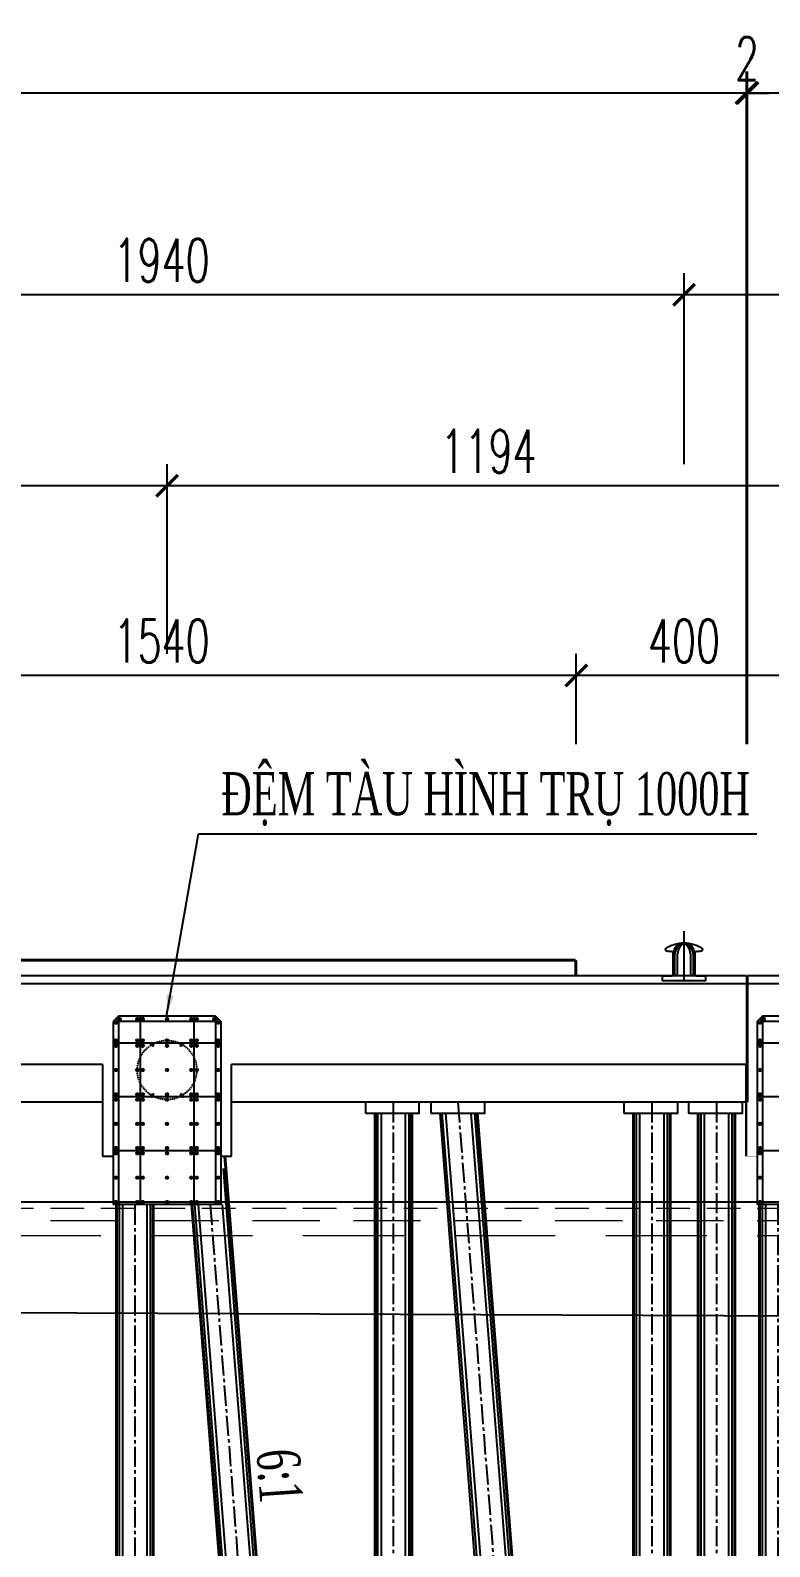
# Model space of a CAD drawing. Extents: x -57534 to 10615, y -13723 to 96319.
# Drawn here: x -18704 to -17331, y 40036 to 42854 of the extents above; entities that cross this region are included whole.
import ezdxf
from ezdxf.enums import TextEntityAlignment as Align

# ---------------------------------------------------------------- set-up
doc = ezdxf.new("R2010")
doc.units = 0
doc.header["$LTSCALE"] = 5
doc.header["$MEASUREMENT"] = 0
for name, pattern in [('CENTER', [2, 1.25, -0.25, 0.25, -0.25]), ('CENTER2', [1.125, 0.75, -0.125, 0.125, -0.125]), ('HIDDEN', [0.375, 0.25, -0.125])]:
    doc.linetypes.add(name, pattern=pattern)
doc.layers.get('0').update_dxf_attribs({"linetype": 'CONTINUOUS'})
doc.layers.get('DEFPOINTS').update_dxf_attribs({"linetype": 'CONTINUOUS'})
for name, color, linetype in [('1', 1, 'CONTINUOUS'), ('BELT', 6, 'CONTINUOUS'), ('BORDER', 2, 'CONTINUOUS'), ('CENTER', 9, 'CENTER2'), ('COBAN', 2, 'CONTINUOUS'), ('DIMENSION', 4, 'CONTINUOUS'), ('GCS', 5, 'CONTINUOUS'), ('HAOCN', 11, 'CONTINUOUS'), ('HATCH', 7, 'CONTINUOUS'), ('HIDDEN', 4, 'HIDDEN'), ('Net tim', 6, 'CONTINUOUS'), ('PAD', 6, 'CONTINUOUS'), ('PART', 3, 'CONTINUOUS'), ('TEXT', 3, 'CONTINUOUS'), ('TIM', 8, 'CENTER')]:
    doc.layers.add(name, color=color, linetype=linetype)
doc.layers.add('KHUAT', color=235, linetype='HIDDEN', lineweight=18)
doc.styles.add('DIM', font='romans.shx', dxfattribs={"width": 0.65})
doc.styles.add('THUONG', font='vntimeh.shx', dxfattribs={"width": 0.65})
doc.dimstyles.new('400.Ph', dxfattribs={"dimscale": 400, "dimtxt": 0.2, "dimasz": 0.1, "dimexe": 0.1, "dimexo": 0.1, "dimgap": 0.06, "dimtad": 1, "dimdec": 0, "dimzin": 0, "dimdsep": 46, "dimtxsty": 'DIM', "dimblk": 'ARCHTICK', "dimcen": 0.15, "dimdle": 0.1, "dimclrd": 256, "dimclre": 7, "dimclrt": 6, "dimadec": 0, "dimazin": 0, "dimtfac": 1, "dimtdec": 0, "dimtix": 1, "dimtmove": 0, "dimatfit": 3, "dimfxl": 1, "dimtolj": 1, "dimtzin": 0, "dimarcsym": 0})

# ---------------------------------------------------------------- blocks, each defined once
blk = doc.blocks.new('D7002')
at = {"layer": 'BORDER'}
for p, q in [((-35.00000000000546, -189.9999999308129), (-35.00000000002183, -1414.999999930842)), ((35.00000000000546, -189.9999999308129), (35.00000000003274, -1414.999999930842))]:
    blk.add_line(p, q, dxfattribs=at)
at = {"layer": 'CENTER', "ltscale": 10}
blk.add_line((0, -189.9999999308129), (7.276e-12, -4000), dxfattribs=at)
at = {"layer": 'HATCH'}
for p, q in [((-33.03129893709047, -189.9999999308129), (-33.03129893712503, -1414.999999930842)), ((-29, -189.9999999308129), (-29, -1414.999999930842)), ((-22.45305159437521, -189.9999999308129), (-22.45305159433883, -1414.999999930842)), ((22.45305159437703, -189.9999999308129), (22.45305159434975, -1414.999999930842)), ((29, -189.9999999308129), (29, -1414.999999930842)), ((33.03129893709229, -189.9999999308129), (33.03129893709411, -1414.999999930842))]:
    blk.add_line(p, q, dxfattribs=at)
blk = doc.blocks.new('MD PD1')
at = {"layer": 'COBAN'}
for p, q in [((3755.946194449656, 562.729182114097), (-3787.053805548975, 562.729182114097)), ((-3787.053805548975, 562.729182114097), (-3787.053805548975, 327.7291821141044)), ((3755.946194449656, 547.729182114097), (-3787.053805548975, 547.729182114097))]:
    blk.add_line(p, q, dxfattribs=at)
at = {"layer": 'COBAN', "const_width": 1}
blk.add_lwpolyline([(-3791.053805539668, 397.729182114097), (-3791.053805539668, 227.7291821141044), (-3769.053805548982, 227.7291821141044)], dxfattribs=at)
at = {"layer": 'COBAN'}
blk.add_blockref('D7002', (-3731.053805529518, 327.7291821140971), dxfattribs=at)
blk = doc.blocks.new('Coc Xien')
at = {"layer": 'BORDER'}
for p, q in [((-9.2814731549297, -3.416245085412811), (-118.1473656247472, -1398.416245016247)), ((60.93136210002194, -3.416245085412811), (-47.93453036972642, -1398.416245016247))]:
    blk.add_line(p, q, dxfattribs=at)
at = {"layer": 'CENTER', "ltscale": 10}
blk.add_line((27.38574579835404, 16.58375491458719), (-276.4494988263432, -3876.740008982757), dxfattribs=at)
at = {"layer": 'DIMENSION', "ltscale": 5}
blk.add_lwpolyline([(77.38574579835404, -3.416245085412811), (-22.61425420164596, -3.416245085412811), (-22.61425420164596, 16.58375491458719), (77.38574579835404, 16.58375491458719)], close=True, dxfattribs=at)
at = {"layer": 'HATCH'}
for p, q in [((-7.306786249315337, -3.416245085412811), (-116.1726787191037, -1398.416245016247)), ((-3.263230133125034, -3.416245085412811), (-112.1291226028952, -1398.416245016247)), ((3.303624292970198, -3.416245085412811), (-105.5622681767636, -1398.416245016247)), ((50.32095155776914, -3.416245085412811), (-58.54494091203014, -1398.416245016247)), ((56.88780598384619, -3.416245085412811), (-51.97808648591308, -1398.416245016247)), ((60.93136210005468, -3.416245085412811), (-47.93453036972642, -1398.416245016255))]:
    blk.add_line(p, q, dxfattribs=at)
blk = doc.blocks.new('A$C18BE6784')
at = {"layer": 'BORDER'}
for p, q in [((-10.00001330658051, 3989.999979104403), (-10.00001330659324, 2594.999979173561)), ((59.99998669342677, 3989.999979104403), (59.99998669345405, 2594.999979173561))]:
    blk.add_line(p, q, dxfattribs=at)
at = {"layer": 'CENTER', "ltscale": 10}
blk.add_line((24.99998669342313, 4009.999979104402), (24.9999866934304, 9.999979104402883), dxfattribs=at)
at = {"layer": 'DIMENSION', "ltscale": 5}
blk.add_lwpolyline([(-26.55300095056009, 3989.999979104403), (73.44699904943991, 3989.999979104403), (73.44699904943991, 4009.999979104402), (-26.55300095056009, 4009.999979104402)], close=True, dxfattribs=at)
at = {"layer": 'HATCH'}
for p, q in [((-8.031312243663706, 3989.999979104403), (-8.031312243687353, 2594.999979173561)), ((-4.000013306580513, 3989.999979104403), (-4.000013306565961, 2594.999979173561)), ((2.546935099046095, 3989.999979104403), (2.546935099075199, 2594.999979173561)), ((47.45303828780743, 3989.999979104403), (47.45303828776923, 2594.999979173561)), ((53.99998669342313, 3989.999979104403), (53.99998669341949, 2594.999979173561)), ((58.03128563051723, 3989.999979104403), (58.03128563051359, 2594.999979173561))]:
    blk.add_line(p, q, dxfattribs=at)
blk = doc.blocks.new('D7003')
at = {"layer": 'BORDER'}
for p, q in [((48.20477323548766, -99.99999999999272), (150.8274604020462, -1414.999999930842)), ((-14.98445606953828, -189.9999997924387), (80.61462514702907, -1414.999999930842))]:
    blk.add_line(p, q, dxfattribs=at)
at = {"layer": 'CENTER', "ltscale": 10}
blk.add_line((20.12196155793572, -189.9999997924387), (308.3087560456115, -3882.805608325965), dxfattribs=at)
at = {"layer": 'HATCH'}
for p, q in [((46.23008632981146, -99.99999999999272), (148.8527734963627, -1414.999999930835)), ((43.99999999061401, -123.2376760193947), (144.8092173801615, -1414.999999930842)), ((-13.0097691638839, -189.9999997924387), (82.58931205272347, -1414.999999930835)), ((-8.966213047671772, -189.9999997924387), (86.63286816891377, -1414.999999930842)), ((-2.399358621594728, -189.9999997924387), (93.19972259501628, -1414.999999930842)), ((42.64328173747344, -189.999999792446), (138.2423629540189, -1414.999999930835))]:
    blk.add_line(p, q, dxfattribs=at)
at = {"layer": 'TEXT', "style": 'THUONG', "width": 0.65}
blk.add_text('6:1', height=80, rotation=273.8902048816608, dxfattribs=at).set_placement((149.2306284193764, -694.230859120049), align=Align.MIDDLE)
blk = doc.blocks.new('MD-PD 2')
at = {"layer": 'COBAN'}
for p, q in [((3707.342756582992, 414.0812120317568), (-3834.657243415641, 414.0812120317495)), ((3707.342756582992, 399.0812120317496), (-3834.657243415641, 399.0812120317496)), ((3707.342756582992, 414.0812121009366), (3707.342756582988, 179.0812120317496)), ((2511.342756583661, 249.0812120317642), (1281.342756592254, 249.0812120317569)), ((2511.342756583661, 249.0812120317496), (2511.342756583661, 79.08121203175688)), ((3707.342756582988, 249.0812120317714), (2751.342756583661, 249.0812120317642)), ((2751.342756583661, 79.0812120317496), (2751.342756583661, 249.0812120317496)), ((3707.342756582988, 79.08121203174233), (3707.342756582992, 249.0812120317423)), ((2511.342756583661, 179.0812120317569), (1281.342756592254, 179.0812120317496)), ((3707.342756582988, 179.0812120317496), (2751.342756583661, 179.0812120317569)), ((2511.342756583661, 79.08121203175688), (2531.342756583657, 79.0812120317496)), ((2731.342756583661, 79.0812120317496), (2751.342756583661, 79.0812120317496))]:
    blk.add_line(p, q, dxfattribs=at)
at = {"layer": 'GCS'}
blk.add_line((3389.342756592243, 444.0812120317495), (1853.342756593651, 444.0812120317641), dxfattribs=at)
at = {"layer": 'GCS', "ltscale": 5}
for p, q in [((3389.342756592243, 444.0812120317495), (3391.342756592243, 442.0812120317496)), ((3391.342756592243, 442.0812120317496), (3391.342756592243, 414.0812120317495))]:
    blk.add_line(p, q, dxfattribs=at)
at = {"layer": 'HAOCN', "ltscale": 5}
for q in [(1853.342756593651, 442.0812120317641), (3389.342756592243, 414.0812120317495)]:
    blk.add_line((3389.342756592243, 442.0812120317496), q, dxfattribs=at)
at = {"layer": 'COBAN'}
for name, p in [('D7003', (2691.342756593731, 179.0812120317496)), ('D7002', (2571.342756593815, 179.0812120317496))]:
    blk.add_blockref(name, p, dxfattribs=at)
at = {"layer": 'HIDDEN'}
for p in [(3026.342769900392, -3830.918767072654), (3506.342769900392, -3830.918767072654), (3626.342769900392, -3830.918767072654)]:
    blk.add_blockref('A$C18BE6784', p, dxfattribs=at)
at = {"layer": 'HIDDEN', "xscale": -1}
blk.add_blockref('Coc Xien', (3198.728502392085, 162.4974571171624), dxfattribs=at)
blk = doc.blocks.new('A$C69525F90')
at = {"layer": 'HATCH', "color": 7}
for p, q in [((23.00012946897187, 11.99996165707125), (23.00012946897187, 49.99996165707125)), ((28.00012946897187, 11.99996165707125), (28.00012946897187, 49.99996165707125)), ((52.00012946897186, 49.99996165707125), (52.00012946897186, 11.99996165707125)), ((57.00012946897186, 49.99996165707125), (57.00012946897186, 11.99996165707125))]:
    blk.add_line(p, q, dxfattribs=at)
for centre, radius, start, end in [((44.95447863359004, 48.56376483195345), 22.00127518965682, 103.0137357099555, 176.2571910373082), ((52.88213851233013, 48.67075623717392), 24.91748704906046, 121.1303405061529, 176.9421464535168), ((35.04578030412086, 48.56376483195345), 22.00127518965682, 3.742808962691783, 76.9862642900445), ((27.11812042538077, 48.67075623717392), 24.91748704906046, 3.05785354648318, 58.86965949384711), ((18.00042490218766, 14.36495956397266), 5.530846305460435, 284.066586930098, 334.6845617580935), ((21.83703428762965, 16.67864200059557), 7.737815710578393, 277.0880848445752, 322.796246002329), ((58.16322465031408, 16.67864200059557), 7.737815710578393, 217.203753997671, 262.9119151554248), ((61.99983403575607, 14.36495956397266), 5.530846305460435, 205.3154382419065, 255.933413069902)]:
    blk.add_arc(centre, radius, start, end, dxfattribs=at)
at = {"layer": 'Net tim'}
blk.add_line((63.00012946897187, 8.999961657071253), (17.00012946897186, 8.999961657071253), dxfattribs=at)
blk.add_lwpolyline([(60.00012946897186, 49.99996165707125), (60.00012946897186, 11.99996165707125, 0.4142135623730951), (63.00012946897187, 8.999961657071253), (80.00012946897186, 8.999961657071253), (80.00012946897186, -3.83429287467e-05), (0.0001294689718634, -3.83429287467e-05), (0.0001294689718634, 8.999961657071253), (17.00012946897186, 8.999961657071253, 0.4142135623730951), (20.00012946897186, 11.99996165707125), (20.00012946897186, 49.99996165707125, 0.4142135623730948), (16.00012946897186, 53.99996165707126), (9.87086535594426, 53.99996165707126, -0.7691282004411254), (7.886581182247027, 61.47308939992218, -0.2655225819648395), (72.11367775569668, 61.47308939992218, -0.7691282004411261), (70.12939358199947, 53.99996165707126), (64.00012946897186, 53.99996165707126, 0.4142135623730951), (60.00012946897186, 49.99996165707125, 0.4142135623730951), (40.00012946897186, 69.99996165707125), (40.00012946897186, 69.99996165707125, 0.4142135623730951), (20.00012946897186, 49.99996165707125)], format="xyb", dxfattribs=at)
at = {"layer": 'TIM', "ltscale": 20}
blk.add_line((40.00012946897186, -3.83429287467e-05), (40.00012946897186, 91.97977977019036), dxfattribs=at)
blk = doc.blocks.new('_ArchTick')
at = {"color": 0, "linetype": 'ByBlock', "const_width": 0.15}
blk.add_lwpolyline([(-0.5, -0.5), (0.5, 0.5)], dxfattribs=at)
blk = doc.blocks.new('*D32')
at = {"layer": 'DEFPOINTS', "color": 0, "ltscale": 5}
for p in [(-17690.07362313602, 41655.12871648164), (-17690.07362313602, 41487.35127805013), (-17290.07362313603, 41487.35127805013)]:
    blk.add_point(p, dxfattribs=at)
at = {"layer": 'DIMENSION', "color": 7, "lineweight": -2, "ltscale": 5}
for p, q in [((-17690.07362313602, 41527.35127805013), (-17690.07362313602, 41695.12871648164)), ((-17290.07362313603, 41527.35127805013), (-17290.07362313603, 41695.12871648164))]:
    blk.add_line(p, q, dxfattribs=at)
at = {"layer": 'DIMENSION', "lineweight": -2, "ltscale": 5}
blk.add_line((-17250.07362313603, 41655.12871648164), (-17730.07362313602, 41655.12871648164), dxfattribs=at)
at = {"layer": 'DIMENSION', "lineweight": -2, "ltscale": 5, "xscale": 40, "yscale": 40, "zscale": 40, "rotation": 180}
blk.add_blockref('_ArchTick', (-17690.07362313602, 41655.12871648164), dxfattribs=at)
at = {"layer": 'DIMENSION', "lineweight": -2, "ltscale": 5, "xscale": 40, "yscale": 40, "zscale": 40}
blk.add_blockref('_ArchTick', (-17290.07362313603, 41655.12871648164), dxfattribs=at)
at = {"layer": 'DIMENSION', "color": 6, "ltscale": 5, "insert": (-17490.07362313603, 41719.12871648165), "char_height": 80, "attachment_point": 5, "style": 'DIM'}
blk.add_mtext('\\A1;400', dxfattribs=at)
blk = doc.blocks.new('*D33')
at = {"layer": 'DEFPOINTS', "color": 0, "ltscale": 5}
for p in [(-19230.07362313462, 41655.12871648164), (-19230.07362313462, 41487.35127805013), (-17690.07362313602, 41487.35127805013)]:
    blk.add_point(p, dxfattribs=at)
at = {"layer": 'DIMENSION', "color": 7, "lineweight": -2, "ltscale": 5}
for p, q in [((-19230.07362313462, 41527.35127805013), (-19230.07362313462, 41695.12871648164)), ((-17690.07362313602, 41527.35127805013), (-17690.07362313602, 41695.12871648164))]:
    blk.add_line(p, q, dxfattribs=at)
at = {"layer": 'DIMENSION', "lineweight": -2, "ltscale": 5}
blk.add_line((-17650.07362313602, 41655.12871648164), (-19270.07362313462, 41655.12871648164), dxfattribs=at)
at = {"layer": 'DIMENSION', "lineweight": -2, "ltscale": 5, "xscale": 40, "yscale": 40, "zscale": 40, "rotation": 180}
blk.add_blockref('_ArchTick', (-19230.07362313462, 41655.12871648164), dxfattribs=at)
at = {"layer": 'DIMENSION', "lineweight": -2, "ltscale": 5, "xscale": 40, "yscale": 40, "zscale": 40}
blk.add_blockref('_ArchTick', (-17690.07362313602, 41655.12871648164), dxfattribs=at)
at = {"layer": 'DIMENSION', "color": 6, "ltscale": 5, "insert": (-18460.07362313532, 41719.12871648165), "char_height": 80, "attachment_point": 5, "style": 'DIM'}
blk.add_mtext('\\A1;1540', dxfattribs=at)
blk = doc.blocks.new('*D55')
at = {"layer": 'DEFPOINTS', "color": 0, "ltscale": 5}
for p in [(-18450.07362313603, 42007.57432849781), (-18450.07362313603, 41655.12871648164), (-17256.07362313597, 41655.12871648164)]:
    blk.add_point(p, dxfattribs=at)
at = {"layer": 'DIMENSION', "color": 7, "lineweight": -2, "ltscale": 5}
for p, q in [((-18450.07362313603, 41695.12871648164), (-18450.07362313603, 42047.5743284978)), ((-17256.07362313597, 41695.12871648164), (-17256.07362313597, 42047.5743284978))]:
    blk.add_line(p, q, dxfattribs=at)
at = {"layer": 'DIMENSION', "lineweight": -2, "ltscale": 5}
blk.add_line((-17216.07362313597, 42007.57432849781), (-18490.07362313603, 42007.57432849781), dxfattribs=at)
at = {"layer": 'DIMENSION', "lineweight": -2, "ltscale": 5, "xscale": 40, "yscale": 40, "zscale": 40, "rotation": 180}
blk.add_blockref('_ArchTick', (-18450.07362313603, 42007.57432849781), dxfattribs=at)
at = {"layer": 'DIMENSION', "lineweight": -2, "ltscale": 5, "xscale": 40, "yscale": 40, "zscale": 40}
blk.add_blockref('_ArchTick', (-17256.07362313597, 42007.57432849781), dxfattribs=at)
at = {"layer": 'DIMENSION', "color": 6, "ltscale": 5, "insert": (-17853.073623136, 42071.57432849781), "char_height": 80, "attachment_point": 5, "style": 'DIM'}
blk.add_mtext('\\A1;1194', dxfattribs=at)
blk = doc.blocks.new('*D56')
at = {"layer": 'DEFPOINTS', "color": 0, "ltscale": 5}
for p in [(-19920.07362313601, 42007.57432849781), (-19920.07362313601, 41655.12871648164), (-18450.07362313603, 41655.12871648164)]:
    blk.add_point(p, dxfattribs=at)
at = {"layer": 'DIMENSION', "color": 7, "lineweight": -2, "ltscale": 5}
for p, q in [((-19920.07362313601, 41695.12871648164), (-19920.07362313601, 42047.5743284978)), ((-18450.07362313603, 41695.12871648164), (-18450.07362313603, 42047.5743284978))]:
    blk.add_line(p, q, dxfattribs=at)
at = {"layer": 'DIMENSION', "lineweight": -2, "ltscale": 5}
blk.add_line((-18410.07362313603, 42007.57432849781), (-19960.07362313601, 42007.57432849781), dxfattribs=at)
at = {"layer": 'DIMENSION', "lineweight": -2, "ltscale": 5, "xscale": 40, "yscale": 40, "zscale": 40, "rotation": 180}
blk.add_blockref('_ArchTick', (-19920.07362313601, 42007.57432849781), dxfattribs=at)
at = {"layer": 'DIMENSION', "lineweight": -2, "ltscale": 5, "xscale": 40, "yscale": 40, "zscale": 40}
blk.add_blockref('_ArchTick', (-18450.07362313603, 42007.57432849781), dxfattribs=at)
at = {"layer": 'DIMENSION', "color": 6, "ltscale": 5, "insert": (-19185.07362313602, 42071.57432849781), "char_height": 80, "attachment_point": 5, "style": 'DIM'}
blk.add_mtext('\\A1;1470', dxfattribs=at)
blk = doc.blocks.new('*D71')
at = {"layer": 'DEFPOINTS', "color": 0, "ltscale": 5}
for p in [(-17490.07362314599, 42362.4706394159), (-17490.07362314599, 42007.57432849781), (-15806.07362314597, 41487.35127805013)]:
    blk.add_point(p, dxfattribs=at)
at = {"layer": 'DIMENSION', "color": 7, "lineweight": -2, "ltscale": 5}
for p, q in [((-17490.07362314599, 42047.5743284978), (-17490.07362314599, 42402.47063941589)), ((-15806.07362314597, 41527.35127805013), (-15806.07362314597, 42402.47063941589))]:
    blk.add_line(p, q, dxfattribs=at)
at = {"layer": 'DIMENSION', "lineweight": -2, "ltscale": 5}
blk.add_line((-15766.07362314597, 42362.4706394159), (-17530.07362314599, 42362.4706394159), dxfattribs=at)
at = {"layer": 'DIMENSION', "lineweight": -2, "ltscale": 5, "xscale": 40, "yscale": 40, "zscale": 40, "rotation": 180}
blk.add_blockref('_ArchTick', (-17490.07362314599, 42362.4706394159), dxfattribs=at)
at = {"layer": 'DIMENSION', "lineweight": -2, "ltscale": 5, "xscale": 40, "yscale": 40, "zscale": 40}
blk.add_blockref('_ArchTick', (-15806.07362314597, 42362.4706394159), dxfattribs=at)
at = {"layer": 'DIMENSION', "color": 6, "ltscale": 5, "insert": (-16648.07362314598, 42426.4706394159), "char_height": 80, "attachment_point": 5, "style": 'DIM'}
blk.add_mtext('\\A1;1684', dxfattribs=at)
blk = doc.blocks.new('*D72')
at = {"layer": 'DEFPOINTS', "color": 0, "ltscale": 5}
for p in [(-19430.07362314599, 42362.4706394159), (-19430.07362314599, 42007.57432849781), (-17490.07362314599, 42007.57432849781)]:
    blk.add_point(p, dxfattribs=at)
at = {"layer": 'DIMENSION', "color": 7, "lineweight": -2, "ltscale": 5}
for p, q in [((-19430.07362314599, 42047.5743284978), (-19430.07362314599, 42402.47063941589)), ((-17490.07362314599, 42047.5743284978), (-17490.07362314599, 42402.47063941589))]:
    blk.add_line(p, q, dxfattribs=at)
at = {"layer": 'DIMENSION', "lineweight": -2, "ltscale": 5}
blk.add_line((-17450.07362314599, 42362.4706394159), (-19470.07362314599, 42362.4706394159), dxfattribs=at)
at = {"layer": 'DIMENSION', "lineweight": -2, "ltscale": 5, "xscale": 40, "yscale": 40, "zscale": 40, "rotation": 180}
blk.add_blockref('_ArchTick', (-19430.07362314599, 42362.4706394159), dxfattribs=at)
at = {"layer": 'DIMENSION', "lineweight": -2, "ltscale": 5, "xscale": 40, "yscale": 40, "zscale": 40}
blk.add_blockref('_ArchTick', (-17490.07362314599, 42362.4706394159), dxfattribs=at)
at = {"layer": 'DIMENSION', "color": 6, "ltscale": 5, "insert": (-18460.07362314599, 42426.4706394159), "char_height": 80, "attachment_point": 5, "style": 'DIM'}
blk.add_mtext('\\A1;1940', dxfattribs=at)
blk = doc.blocks.new('*D80')
at = {"layer": 'DEFPOINTS', "color": 0, "ltscale": 5}
for p in [(-17372.07362314527, 42737.3681110678), (-17372.07362314527, 41487.35127805013), (-9829.073623146645, 41487.35127805013)]:
    blk.add_point(p, dxfattribs=at)
at = {"layer": 'DIMENSION', "color": 7, "lineweight": -2, "ltscale": 5}
for p, q in [((-17372.07362314527, 41527.35127805013), (-17372.07362314527, 42777.36811106779)), ((-9829.073623146645, 41527.35127805013), (-9829.073623146645, 42777.36811106779))]:
    blk.add_line(p, q, dxfattribs=at)
at = {"layer": 'DIMENSION', "lineweight": -2, "ltscale": 5}
blk.add_line((-9789.073623146647, 42737.3681110678), (-17412.07362314527, 42737.3681110678), dxfattribs=at)
at = {"layer": 'DIMENSION', "lineweight": -2, "ltscale": 5, "xscale": 40, "yscale": 40, "zscale": 40, "rotation": 180}
blk.add_blockref('_ArchTick', (-17372.07362314527, 42737.3681110678), dxfattribs=at)
at = {"layer": 'DIMENSION', "lineweight": -2, "ltscale": 5, "xscale": 40, "yscale": 40, "zscale": 40}
blk.add_blockref('_ArchTick', (-9829.073623146645, 42737.3681110678), dxfattribs=at)
at = {"layer": 'DIMENSION', "color": 6, "ltscale": 5, "insert": (-13600.57362314596, 42801.3681110678), "char_height": 80, "attachment_point": 5, "style": 'DIM'}
blk.add_mtext('\\A1;7543', dxfattribs=at)
blk = doc.blocks.new('*D81')
at = {"layer": 'DEFPOINTS', "color": 0, "ltscale": 5}
for p in [(-17374.07362314527, 42737.3681110678), (-17374.07362314527, 41487.35127805013), (-17372.07362314527, 41487.35127805013)]:
    blk.add_point(p, dxfattribs=at)
at = {"layer": 'DIMENSION', "color": 7, "lineweight": -2, "ltscale": 5}
for p, q in [((-17374.07362314527, 41527.35127805013), (-17374.07362314527, 42777.36811106779)), ((-17372.07362314527, 41527.35127805013), (-17372.07362314527, 42777.36811106779))]:
    blk.add_line(p, q, dxfattribs=at)
at = {"layer": 'DIMENSION', "lineweight": -2, "ltscale": 5}
for p, q in [((-17374.07362314527, 42737.3681110678), (-17414.07362314527, 42737.3681110678)), ((-17372.07362314527, 42737.3681110678), (-17374.07362314527, 42737.3681110678)), ((-17372.07362314527, 42737.3681110678), (-17332.07362314527, 42737.3681110678))]:
    blk.add_line(p, q, dxfattribs=at)
at = {"layer": 'DIMENSION', "lineweight": -2, "ltscale": 5, "xscale": 40, "yscale": 40, "zscale": 40}
blk.add_blockref('_ArchTick', (-17374.07362314527, 42737.3681110678), dxfattribs=at)
at = {"layer": 'DIMENSION', "lineweight": -2, "ltscale": 5, "xscale": 40, "yscale": 40, "zscale": 40, "rotation": 180}
blk.add_blockref('_ArchTick', (-17372.07362314527, 42737.3681110678), dxfattribs=at)
at = {"layer": 'DIMENSION', "color": 6, "ltscale": 5, "insert": (-17373.07362314527, 42801.3681110678), "char_height": 80, "attachment_point": 5, "style": 'DIM'}
blk.add_mtext('\\A1;2', dxfattribs=at)
blk = doc.blocks.new('*D82')
at = {"layer": 'DEFPOINTS', "color": 0, "ltscale": 5}
for p in [(-24916.07362314391, 42737.3681110678), (-24916.07362314391, 41655.12871648164), (-17374.07362314527, 41655.12871648164)]:
    blk.add_point(p, dxfattribs=at)
at = {"layer": 'DIMENSION', "color": 7, "lineweight": -2, "ltscale": 5}
for p, q in [((-24916.07362314391, 41695.12871648164), (-24916.07362314391, 42777.36811106779)), ((-17374.07362314527, 41695.12871648164), (-17374.07362314527, 42777.36811106779))]:
    blk.add_line(p, q, dxfattribs=at)
at = {"layer": 'DIMENSION', "lineweight": -2, "ltscale": 5}
blk.add_line((-17334.07362314527, 42737.3681110678), (-24956.07362314391, 42737.3681110678), dxfattribs=at)
at = {"layer": 'DIMENSION', "lineweight": -2, "ltscale": 5, "xscale": 40, "yscale": 40, "zscale": 40, "rotation": 180}
blk.add_blockref('_ArchTick', (-24916.07362314391, 42737.3681110678), dxfattribs=at)
at = {"layer": 'DIMENSION', "lineweight": -2, "ltscale": 5, "xscale": 40, "yscale": 40, "zscale": 40}
blk.add_blockref('_ArchTick', (-17374.07362314527, 42737.3681110678), dxfattribs=at)
at = {"layer": 'DIMENSION', "color": 6, "ltscale": 5, "insert": (-21145.07362314459, 42801.3681110678), "char_height": 80, "attachment_point": 5, "style": 'DIM'}
blk.add_mtext('\\A1;7542', dxfattribs=at)
blk = doc.blocks.new('dia chat')
at = {"ltscale": 5}
blk.add_line((14205, 17), (3950.000000000011, 59.89542801555945), dxfattribs=at)
blk = doc.blocks.new('demtaucss')
at = {"color": 3}
blk.add_line((-6507.668877459079, 40421.33278997694), (-6505.918877459078, 40421.33278997694), dxfattribs=at)
at = {"layer": 'CENTER', "color": 3, "linetype": 'CENTER2'}
for p, q in [((-6476.053725863391, 40609.6340674243), (-6481.05372586339, 40618.29432146215)), ((-6426.05372586339, 40609.6340674243), (-6421.053725863391, 40618.29432146215)), ((-6501.05372586339, 40566.33279723508), (-6511.053725863391, 40566.33279723508)), ((-6401.05372586339, 40566.33279723508), (-6391.05372586339, 40566.33279723508)), ((-6476.053725863391, 40523.03152704586), (-6481.053725863391, 40514.37127300801)), ((-6426.05372586339, 40523.03152704586), (-6421.053725863391, 40514.37127300801))]:
    blk.add_line(p, q, dxfattribs=at)
at = {"layer": 'HATCH', "linetype": 'HIDDEN', "ltscale": 2}
blk.add_circle((-6451.05372586339, 40566.33279723508), 55, dxfattribs=at)
at = {"layer": 'PAD'}
for p, q in [((-6541.053725863391, 40666.33278997693), (-6551.05372586339, 40656.33278997693)), ((-6541.053725863391, 40656.33278997693), (-6546.053725863391, 40661.33278997694)), ((-6542.296417948307, 40661.33278997694), (-6535.811033778475, 40661.33278997694)), ((-6361.053725863389, 40666.33278997693), (-6541.053725863391, 40666.33278997693)), ((-6539.053725863389, 40664.57548206185), (-6539.053725863389, 40658.09009789202)), ((-6509.296417948307, 40661.33278997694), (-6502.811033778475, 40661.33278997694)), ((-6506.05372586339, 40664.57548206185), (-6506.05372586339, 40658.09009789202)), ((-6501.05372586339, 40666.33278997693), (-6501.053725863393, 40316.33278997693)), ((-6499.296417948308, 40661.33278997694), (-6492.811033778474, 40661.33278997694)), ((-6496.05372586339, 40664.57548206185), (-6496.05372586339, 40658.09009789202)), ((-6454.296417948308, 40661.33278997694), (-6447.811033778474, 40661.33278997694)), ((-6451.05372586339, 40664.57548206185), (-6451.05372586339, 40658.09009789202)), ((-6409.296417948308, 40661.33278997694), (-6402.811033778473, 40661.33278997694)), ((-6406.05372586339, 40664.57548206185), (-6406.05372586339, 40658.09009789202)), ((-6401.053725863389, 40666.33278997693), (-6401.05372586339, 40316.33278997693)), ((-6401.053725863389, 40666.33278997693), (-6401.05372586339, 40316.33278997693)), ((-6399.296417948307, 40661.33278997694), (-6392.811033778473, 40661.33278997694)), ((-6396.05372586339, 40664.57548206185), (-6396.05372586339, 40658.09009789202)), ((-6359.811033778473, 40661.33278997694), (-6366.296417948307, 40661.33278997694)), ((-6363.053725863389, 40664.57548206185), (-6363.053725863389, 40658.09009789202)), ((-6361.053725863389, 40666.33278997693), (-6351.05372586339, 40656.33278997693)), ((-6361.053725863389, 40656.33278997693), (-6356.05372586339, 40661.33278997694)), ((-6551.05372586339, 40656.33278997693), (-6551.053725863392, 40316.33278997693)), ((-6549.296417948308, 40654.33278997693), (-6542.811033778474, 40654.33278997693)), ((-6546.053725863391, 40657.57548206185), (-6546.053725863391, 40651.09009789201)), ((-6541.053725863391, 40656.33278997693), (-6541.053725863394, 40316.33278997693)), ((-6361.053725863389, 40656.33278997693), (-6541.053725863391, 40656.33278997693)), ((-6361.053725863389, 40656.33278997694), (-6361.053725863362, 40316.33278997693)), ((-6352.811033778473, 40654.33278997693), (-6359.296417948307, 40654.33278997693)), ((-6356.05372586339, 40657.57548206185), (-6356.05372586339, 40651.09009789201)), ((-6351.053725863391, 40656.33278997693), (-6351.053725863391, 40316.33278997693)), ((-6351.053725863391, 40616.33278997693), (-6551.05372586339, 40616.33278997693)), ((-6549.296417948308, 40621.33278997693), (-6542.811033778474, 40621.33278997693)), ((-6549.296417948308, 40611.33278997694), (-6542.811033778474, 40611.33278997694)), ((-6546.053725863391, 40624.57548206185), (-6546.053725863391, 40618.09009789201)), ((-6546.053725863391, 40614.57548206185), (-6546.053725863391, 40608.09009789202)), ((-6509.296417948307, 40621.33278997693), (-6502.811033778475, 40621.33278997693)), ((-6509.296417948307, 40611.33278997694), (-6502.811033778475, 40611.33278997694)), ((-6506.05372586339, 40624.57548206185), (-6506.05372586339, 40618.09009789201)), ((-6506.05372586339, 40614.57548206185), (-6506.05372586339, 40608.09009789202)), ((-6499.296417948308, 40621.33278997693), (-6492.811033778474, 40621.33278997693)), ((-6499.296417948308, 40611.33278997694), (-6492.811033778474, 40611.33278997694)), ((-6496.05372586339, 40624.57548206185), (-6496.05372586339, 40618.09009789201)), ((-6496.05372586339, 40614.57548206185), (-6496.05372586339, 40608.09009789202)), ((-6454.296417948308, 40621.33278997693), (-6447.811033778474, 40621.33278997693)), ((-6454.296417948308, 40611.33278997694), (-6447.811033778474, 40611.33278997694)), ((-6451.05372586339, 40624.57548206185), (-6451.05372586339, 40618.09009789201)), ((-6451.05372586339, 40614.57548206185), (-6451.05372586339, 40608.09009789202)), ((-6409.296417948308, 40621.33278997693), (-6402.811033778473, 40621.33278997693)), ((-6409.296417948308, 40611.33278997694), (-6402.811033778473, 40611.33278997694)), ((-6406.05372586339, 40624.57548206185), (-6406.05372586339, 40618.09009789201)), ((-6406.05372586339, 40614.57548206185), (-6406.05372586339, 40608.09009789202)), ((-6399.296417948307, 40621.33278997693), (-6392.811033778473, 40621.33278997693)), ((-6399.296417948307, 40611.33278997694), (-6392.811033778473, 40611.33278997694)), ((-6396.05372586339, 40624.57548206185), (-6396.05372586339, 40618.09009789201)), ((-6396.05372586339, 40614.57548206185), (-6396.05372586339, 40608.09009789202)), ((-6359.296417948307, 40621.33278997693), (-6352.811033778473, 40621.33278997693)), ((-6359.296417948307, 40611.33278997694), (-6352.811033778473, 40611.33278997694)), ((-6356.05372586339, 40624.57548206185), (-6356.05372586339, 40618.09009789201)), ((-6356.05372586339, 40614.57548206185), (-6356.05372586339, 40608.09009789202)), ((-6549.296417948308, 40566.33278997693), (-6542.811033778474, 40566.33278997693)), ((-6546.053725863391, 40569.57548206185), (-6546.053725863391, 40563.09009789202)), ((-6509.296417948307, 40566.33278997693), (-6502.811033778475, 40566.33278997693)), ((-6506.05372586339, 40569.57548206185), (-6506.05372586339, 40563.09009789202)), ((-6499.296417948308, 40566.33278997693), (-6492.811033778474, 40566.33278997693)), ((-6496.05372586339, 40569.57548206185), (-6496.05372586339, 40563.09009789202)), ((-6454.296417948308, 40566.33278997693), (-6447.811033778474, 40566.33278997693)), ((-6451.05372586339, 40569.57548206185), (-6451.05372586339, 40563.09009789202)), ((-6409.296417948308, 40566.33278997693), (-6402.811033778473, 40566.33278997693)), ((-6406.05372586339, 40569.57548206185), (-6406.05372586339, 40563.09009789202)), ((-6399.296417948307, 40566.33278997693), (-6392.811033778473, 40566.33278997693)), ((-6396.05372586339, 40569.57548206185), (-6396.05372586339, 40563.09009789202)), ((-6359.296417948307, 40566.33278997693), (-6352.811033778473, 40566.33278997693)), ((-6356.05372586339, 40569.57548206185), (-6356.05372586339, 40563.09009789202)), ((-6549.296417948308, 40521.33278997693), (-6542.811033778474, 40521.33278997693)), ((-6546.053725863391, 40524.57548206185), (-6546.053725863391, 40518.09009789201)), ((-6509.296417948307, 40521.33278997693), (-6502.811033778475, 40521.33278997693)), ((-6506.05372586339, 40524.57548206185), (-6506.05372586339, 40518.09009789201)), ((-6499.296417948308, 40521.33278997693), (-6492.811033778474, 40521.33278997693)), ((-6496.05372586339, 40524.57548206185), (-6496.05372586339, 40518.09009789201)), ((-6454.296417948308, 40521.33278997693), (-6447.811033778474, 40521.33278997693)), ((-6451.05372586339, 40524.57548206185), (-6451.05372586339, 40518.09009789201)), ((-6409.296417948308, 40521.33278997693), (-6402.811033778473, 40521.33278997693)), ((-6406.05372586339, 40524.57548206185), (-6406.05372586339, 40518.09009789201)), ((-6399.296417948307, 40521.33278997693), (-6392.811033778473, 40521.33278997693)), ((-6396.05372586339, 40524.57548206185), (-6396.05372586339, 40518.09009789201)), ((-6359.296417948307, 40521.33278997693), (-6352.811033778473, 40521.33278997693)), ((-6356.05372586339, 40524.57548206185), (-6356.05372586339, 40518.09009789201)), ((-6351.053725863391, 40516.33278997694), (-6551.05372586339, 40516.33278997694)), ((-6549.296417948308, 40511.33278997693), (-6542.811033778474, 40511.33278997693)), ((-6546.053725863391, 40514.57548206185), (-6546.053725863391, 40508.09009789202)), ((-6509.296417948307, 40511.33278997693), (-6502.811033778475, 40511.33278997693)), ((-6506.05372586339, 40514.57548206185), (-6506.05372586339, 40508.09009789202)), ((-6499.296417948308, 40511.33278997693), (-6492.811033778474, 40511.33278997693)), ((-6496.05372586339, 40514.57548206185), (-6496.05372586339, 40508.09009789202)), ((-6454.296417948308, 40511.33278997693), (-6447.811033778474, 40511.33278997693)), ((-6451.05372586339, 40514.57548206185), (-6451.05372586339, 40508.09009789202)), ((-6409.296417948308, 40511.33278997693), (-6402.811033778473, 40511.33278997693)), ((-6406.05372586339, 40514.57548206185), (-6406.05372586339, 40508.09009789202)), ((-6399.296417948307, 40511.33278997693), (-6392.811033778473, 40511.33278997693)), ((-6396.05372586339, 40514.57548206185), (-6396.05372586339, 40508.09009789202)), ((-6359.296417948307, 40511.33278997693), (-6352.811033778473, 40511.33278997693)), ((-6356.05372586339, 40514.57548206185), (-6356.05372586339, 40508.09009789202)), ((-6549.296417948308, 40466.33278997693), (-6542.811033778474, 40466.33278997693)), ((-6546.053725863391, 40469.57548206185), (-6546.053725863391, 40463.09009789202)), ((-6509.296417948307, 40466.33278997693), (-6502.811033778475, 40466.33278997693)), ((-6506.05372586339, 40469.57548206185), (-6506.05372586339, 40463.09009789202)), ((-6499.296417948308, 40466.33278997693), (-6492.811033778474, 40466.33278997693)), ((-6496.05372586339, 40469.57548206185), (-6496.05372586339, 40463.09009789202)), ((-6454.296417948308, 40466.33278997693), (-6447.811033778474, 40466.33278997693)), ((-6451.05372586339, 40469.57548206185), (-6451.05372586339, 40463.09009789202)), ((-6409.296417948308, 40466.33278997693), (-6402.811033778473, 40466.33278997693)), ((-6406.05372586339, 40469.57548206185), (-6406.05372586339, 40463.09009789202)), ((-6399.296417948307, 40466.33278997693), (-6392.811033778473, 40466.33278997693)), ((-6396.05372586339, 40469.57548206185), (-6396.05372586339, 40463.09009789202)), ((-6359.296417948307, 40466.33278997693), (-6352.811033778473, 40466.33278997693)), ((-6356.05372586339, 40469.57548206185), (-6356.05372586339, 40463.09009789202)), ((-6351.053725863391, 40416.33278997693), (-6551.05372586339, 40416.33278997693)), ((-6549.296417948308, 40421.33278997694), (-6542.811033778474, 40421.33278997694)), ((-6549.296417948308, 40411.33278997693), (-6542.811033778474, 40411.33278997693)), ((-6546.053725863391, 40424.57548206185), (-6546.053725863391, 40418.09009789202)), ((-6546.053725863391, 40414.57548206185), (-6546.053725863391, 40408.09009789201)), ((-6509.296417948307, 40421.33278997694), (-6502.811033778474, 40421.33278997694)), ((-6509.296417948307, 40411.33278997693), (-6502.811033778475, 40411.33278997693)), ((-6506.05372586339, 40424.57548206185), (-6506.05372586339, 40418.09009789202)), ((-6506.05372586339, 40414.57548206185), (-6506.05372586339, 40408.09009789201)), ((-6499.296417948308, 40421.33278997694), (-6492.811033778474, 40421.33278997694)), ((-6499.296417948308, 40411.33278997693), (-6492.811033778474, 40411.33278997693)), ((-6496.05372586339, 40424.57548206185), (-6496.05372586339, 40418.09009789202)), ((-6496.05372586339, 40414.57548206185), (-6496.05372586339, 40408.09009789201)), ((-6454.296417948306, 40421.33278997694), (-6447.811033778473, 40421.33278997694)), ((-6454.296417948308, 40411.33278997693), (-6447.811033778474, 40411.33278997693)), ((-6451.053725863388, 40424.57548206185), (-6451.053725863388, 40418.09009789202)), ((-6451.05372586339, 40414.57548206185), (-6451.05372586339, 40408.09009789201)), ((-6409.296417948306, 40421.33278997694), (-6402.811033778473, 40421.33278997694)), ((-6409.296417948308, 40411.33278997693), (-6402.811033778473, 40411.33278997693)), ((-6406.053725863388, 40424.57548206185), (-6406.053725863388, 40418.09009789202)), ((-6406.05372586339, 40414.57548206185), (-6406.05372586339, 40408.09009789201)), ((-6399.296417948306, 40421.33278997694), (-6392.811033778473, 40421.33278997694)), ((-6399.296417948307, 40411.33278997693), (-6392.811033778473, 40411.33278997693)), ((-6396.053725863389, 40424.57548206185), (-6396.053725863389, 40418.09009789202)), ((-6396.05372586339, 40414.57548206185), (-6396.05372586339, 40408.09009789201)), ((-6359.296417948306, 40421.33278997694), (-6352.811033778473, 40421.33278997694)), ((-6359.296417948307, 40411.33278997693), (-6352.811033778473, 40411.33278997693)), ((-6356.053725863389, 40424.57548206185), (-6356.053725863389, 40418.09009789202)), ((-6356.05372586339, 40414.57548206185), (-6356.05372586339, 40408.09009789201)), ((-6549.296417948308, 40366.33278997693), (-6542.811033778474, 40366.33278997693)), ((-6546.053725863391, 40369.57548206185), (-6546.053725863391, 40363.09009789201)), ((-6509.296417948307, 40366.33278997693), (-6502.811033778475, 40366.33278997693)), ((-6506.05372586339, 40369.57548206185), (-6506.05372586339, 40363.09009789201)), ((-6499.296417948308, 40366.33278997693), (-6492.811033778474, 40366.33278997693)), ((-6496.05372586339, 40369.57548206185), (-6496.05372586339, 40363.09009789201)), ((-6454.296417948308, 40366.33278997693), (-6447.811033778474, 40366.33278997693)), ((-6451.05372586339, 40369.57548206185), (-6451.05372586339, 40363.09009789201)), ((-6409.296417948308, 40366.33278997693), (-6402.811033778473, 40366.33278997693)), ((-6406.05372586339, 40369.57548206185), (-6406.05372586339, 40363.09009789201)), ((-6399.296417948307, 40366.33278997693), (-6392.811033778473, 40366.33278997693)), ((-6396.05372586339, 40369.57548206185), (-6396.05372586339, 40363.09009789201)), ((-6359.296417948307, 40366.33278997693), (-6352.811033778473, 40366.33278997693)), ((-6356.05372586339, 40369.57548206185), (-6356.05372586339, 40363.09009789201)), ((-6549.296417948308, 40321.33278997693), (-6542.811033778474, 40321.33278997693)), ((-6546.053725863391, 40324.57548206185), (-6546.053725863391, 40318.09009789202)), ((-6509.296417948307, 40321.33278997693), (-6502.811033778474, 40321.33278997693)), ((-6506.05372586339, 40324.57548206185), (-6506.05372586339, 40318.09009789202)), ((-6499.296417948308, 40321.33278997693), (-6492.811033778474, 40321.33278997693)), ((-6496.05372586339, 40324.57548206185), (-6496.05372586339, 40318.09009789202)), ((-6454.296417948306, 40321.33278997693), (-6447.811033778473, 40321.33278997693)), ((-6451.053725863388, 40324.57548206185), (-6451.053725863388, 40318.09009789202)), ((-6409.296417948306, 40321.33278997693), (-6402.811033778473, 40321.33278997693)), ((-6406.053725863388, 40324.57548206185), (-6406.053725863388, 40318.09009789202)), ((-6399.296417948306, 40321.33278997693), (-6392.811033778473, 40321.33278997693)), ((-6396.053725863389, 40324.57548206185), (-6396.053725863389, 40318.09009789202)), ((-6359.296417948306, 40321.33278997693), (-6352.811033778473, 40321.33278997693)), ((-6356.053725863389, 40324.57548206185), (-6356.053725863389, 40318.09009789202)), ((-6351.053725863391, 40316.33278997693), (-6551.05372586339, 40316.33278997693))]:
    blk.add_line(p, q, dxfattribs=at)
for centre in [(-6539.053725863389, 40661.33278997694), (-6506.05372586339, 40661.33278997694), (-6496.05372586339, 40661.33278997694), (-6451.05372586339, 40661.33278997694), (-6406.05372586339, 40661.33278997694), (-6396.05372586339, 40661.33278997694), (-6363.053725863389, 40661.33278997694), (-6546.053725863391, 40654.33278997693), (-6356.05372586339, 40654.33278997693), (-6546.053725863391, 40621.33278997693), (-6546.053725863391, 40611.33278997694), (-6506.05372586339, 40621.33278997693), (-6506.05372586339, 40611.33278997694), (-6496.05372586339, 40621.33278997693), (-6496.05372586339, 40611.33278997694), (-6451.05372586339, 40621.33278997693), (-6451.05372586339, 40611.33278997694), (-6406.05372586339, 40621.33278997693), (-6406.05372586339, 40611.33278997694), (-6396.05372586339, 40621.33278997693), (-6396.05372586339, 40611.33278997694), (-6356.05372586339, 40621.33278997693), (-6356.05372586339, 40611.33278997694), (-6546.053725863391, 40566.33278997693), (-6506.05372586339, 40566.33278997693), (-6496.05372586339, 40566.33278997693), (-6451.05372586339, 40566.33278997693), (-6406.05372586339, 40566.33278997693), (-6396.05372586339, 40566.33278997693), (-6356.05372586339, 40566.33278997693), (-6546.053725863391, 40521.33278997693), (-6506.05372586339, 40521.33278997693), (-6496.05372586339, 40521.33278997693), (-6451.05372586339, 40521.33278997693), (-6406.05372586339, 40521.33278997693), (-6396.05372586339, 40521.33278997693), (-6356.05372586339, 40521.33278997693), (-6546.053725863391, 40511.33278997693), (-6506.05372586339, 40511.33278997693), (-6496.05372586339, 40511.33278997693), (-6451.05372586339, 40511.33278997693), (-6406.05372586339, 40511.33278997693), (-6396.05372586339, 40511.33278997693), (-6356.05372586339, 40511.33278997693), (-6546.053725863391, 40466.33278997693), (-6506.05372586339, 40466.33278997693), (-6496.05372586339, 40466.33278997693), (-6451.05372586339, 40466.33278997693), (-6406.05372586339, 40466.33278997693), (-6396.05372586339, 40466.33278997693), (-6356.05372586339, 40466.33278997693), (-6546.053725863391, 40421.33278997694), (-6546.053725863391, 40411.33278997693), (-6506.05372586339, 40421.33278997694), (-6506.05372586339, 40411.33278997693), (-6496.05372586339, 40421.33278997694), (-6496.05372586339, 40411.33278997693), (-6451.053725863388, 40421.33278997694), (-6451.05372586339, 40411.33278997693), (-6406.053725863388, 40421.33278997694), (-6406.05372586339, 40411.33278997693), (-6396.053725863389, 40421.33278997694), (-6396.05372586339, 40411.33278997693), (-6356.053725863389, 40421.33278997694), (-6356.05372586339, 40411.33278997693), (-6546.053725863391, 40366.33278997693), (-6506.05372586339, 40366.33278997693), (-6496.05372586339, 40366.33278997693), (-6451.05372586339, 40366.33278997693), (-6406.05372586339, 40366.33278997693), (-6396.05372586339, 40366.33278997693), (-6356.05372586339, 40366.33278997693), (-6546.053725863391, 40321.33278997693), (-6506.05372586339, 40321.33278997693), (-6496.05372586339, 40321.33278997693), (-6451.053725863388, 40321.33278997693), (-6406.053725863388, 40321.33278997693), (-6396.053725863389, 40321.33278997693), (-6356.053725863389, 40321.33278997693)]:
    blk.add_circle(centre, 2.25, dxfattribs=at)
at = {"layer": 'PART', "color": 3}
for centre in [(-6478.553725863391, 40613.96419444323), (-6423.553725863391, 40613.96419444323), (-6506.05372586339, 40566.33279723508), (-6396.05372586339, 40566.33279723508), (-6478.553725863391, 40518.70140002693), (-6423.553725863391, 40518.70140002693)]:
    blk.add_circle(centre, 2.35, dxfattribs=at)

msp = doc.modelspace()

# ---------------------------------------------------------------- linework, layer by layer
at = {"layer": 'BELT'}
msp.add_line((-34791.59095660268, 40676.95719864729), (-8036.255337177541, 40676.95719864729), dxfattribs=at)
at = {"layer": 'KHUAT', "color": 7, "ltscale": 50}
msp.add_line((-34791.59095660268, 40665.35942052132), (-8036.255337177541, 40665.35942051579), dxfattribs=at)
at = {"layer": 'KHUAT', "color": 7, "ltscale": 100}
msp.add_line((-34791.59095660268, 40642.16386426424), (-8036.255337177541, 40642.16386425351), dxfattribs=at)
at = {"layer": 'KHUAT', "color": 7, "ltscale": 150}
msp.add_line((-34791.59095660268, 40614.48658482163), (-8036.255337177541, 40614.48658482191), dxfattribs=at)

# ---------------------------------------------------------------- block references
at = {"layer": '1'}
for p in [(-11999.01989728122, 355.6244086703591), (-10803.01989728189, 355.6244086705192)]:
    msp.add_blockref('demtaucss', p, dxfattribs=at)
at = {"layer": 'COBAN', "ltscale": 5}
msp.add_blockref('A$C69525F90', (-17530.07375261497, 41087.95723685185), dxfattribs=at)
at = {"layer": 'COBAN'}
for name, p in [('MD-PD 2', (-21081.41637972827, 40682.87598647716)), ('MD PD1', (-13585.0198175963, 40534.22801646401))]:
    msp.add_blockref(name, p, dxfattribs=at)
at = {"layer": 'Net tim'}
msp.add_blockref('dia chat', (-28999.07362314664, 40436.95719864729), dxfattribs=at)

# ---------------------------------------------------------------- texts
at = {"layer": 'TEXT', "style": 'THUONG', "width": 0.65}
msp.add_text('®Öm tµu h×nh trô 1000h', height=80, dxfattribs=at).set_placement((-17858.39396570924, 41437.79782673977), align=Align.MIDDLE)

# ---------------------------------------------------------------- dimensions: what is measured, and where the dimension line sits
at = {"layer": 'DIMENSION', "ltscale": 5}
for base, p1, p2, override, picture, middle in [((-24916.07362314391, 42737.3681110678), (-17374.07362314527, 41655.12871648164), (-24916.07362314391, 41655.12871648164), {"dimtmove": 1, "dimfxl": 0.12, "dimtfill": 1}, '*D82', (-21145.07362314459, 42801.3681110678)), ((-17374.07362314527, 42737.3681110678), (-17372.07362314527, 41487.35127805013), (-17374.07362314527, 41487.35127805013), {"dimtmove": 1, "dimfxl": 0.12, "dimtfill": 1}, '*D81', (-17373.07362314527, 42801.3681110678)), ((-17372.07362314527, 42737.3681110678), (-9829.073623146645, 41487.35127805013), (-17372.07362314527, 41487.35127805013), {"dimfxl": 0.12, "dimtfill": 1}, '*D80', (-13600.57362314596, 42801.3681110678)), ((-19430.07362314599, 42362.4706394159), (-17490.07362314599, 42007.57432849781), (-19430.07362314599, 42007.57432849781), {"dimtmove": 1, "dimfxl": 0.12, "dimtfill": 1}, '*D72', (-18460.07362314599, 42426.4706394159)), ((-17490.07362314599, 42362.4706394159), (-15806.07362314597, 41487.35127805013), (-17490.07362314599, 42007.57432849781), {"dimtmove": 1, "dimfxl": 0.12, "dimtfill": 1}, '*D71', (-16648.07362314598, 42426.4706394159)), ((-19920.07362313601, 42007.57432849781), (-18450.07362313603, 41655.12871648164), (-19920.07362313601, 41655.12871648164), {"dimtmove": 1, "dimfxl": 0.12, "dimtfill": 1}, '*D56', (-19185.07362313602, 42071.57432849781)), ((-18450.07362313603, 42007.57432849781), (-17256.07362313597, 41655.12871648164), (-18450.07362313603, 41655.12871648164), {"dimtmove": 1, "dimfxl": 0.12, "dimtfill": 1}, '*D55', (-17853.073623136, 42071.57432849781)), ((-19230.07362313462, 41655.12871648164), (-17690.07362313602, 41487.35127805013), (-19230.07362313462, 41487.35127805013), {"dimtmove": 1, "dimfxl": 0.12, "dimtfill": 1}, '*D33', (-18460.07362313532, 41719.12871648165)), ((-17690.07362313602, 41655.12871648164), (-17290.07362313603, 41487.35127805013), (-17690.07362313602, 41487.35127805013), {"dimtmove": 1, "dimfxl": 0.12, "dimtfill": 1}, '*D32', (-17490.07362313603, 41719.12871648165))]:
    dim = msp.add_linear_dim(base=base, p1=p1, p2=p2, dimstyle='400.Ph', override=override, dxfattribs=at)
    dim.commit()
    dim.dimension.update_dxf_attribs({"geometry": picture, "text_midpoint": middle})

# ---------------------------------------------------------------- leaders
at = {"layer": 'DIMENSION'}
msp.add_leader([(-18450.87440155815, 41021.9571986473), (-18391.76105943532, 41360.78672175859), (-17355.14058357529, 41360.78672175859)], dimstyle='400.Ph', override={"dimgap": 0.06, "dimtad": 0}, dxfattribs=at)

doc.saveas('drawing.dxf')
